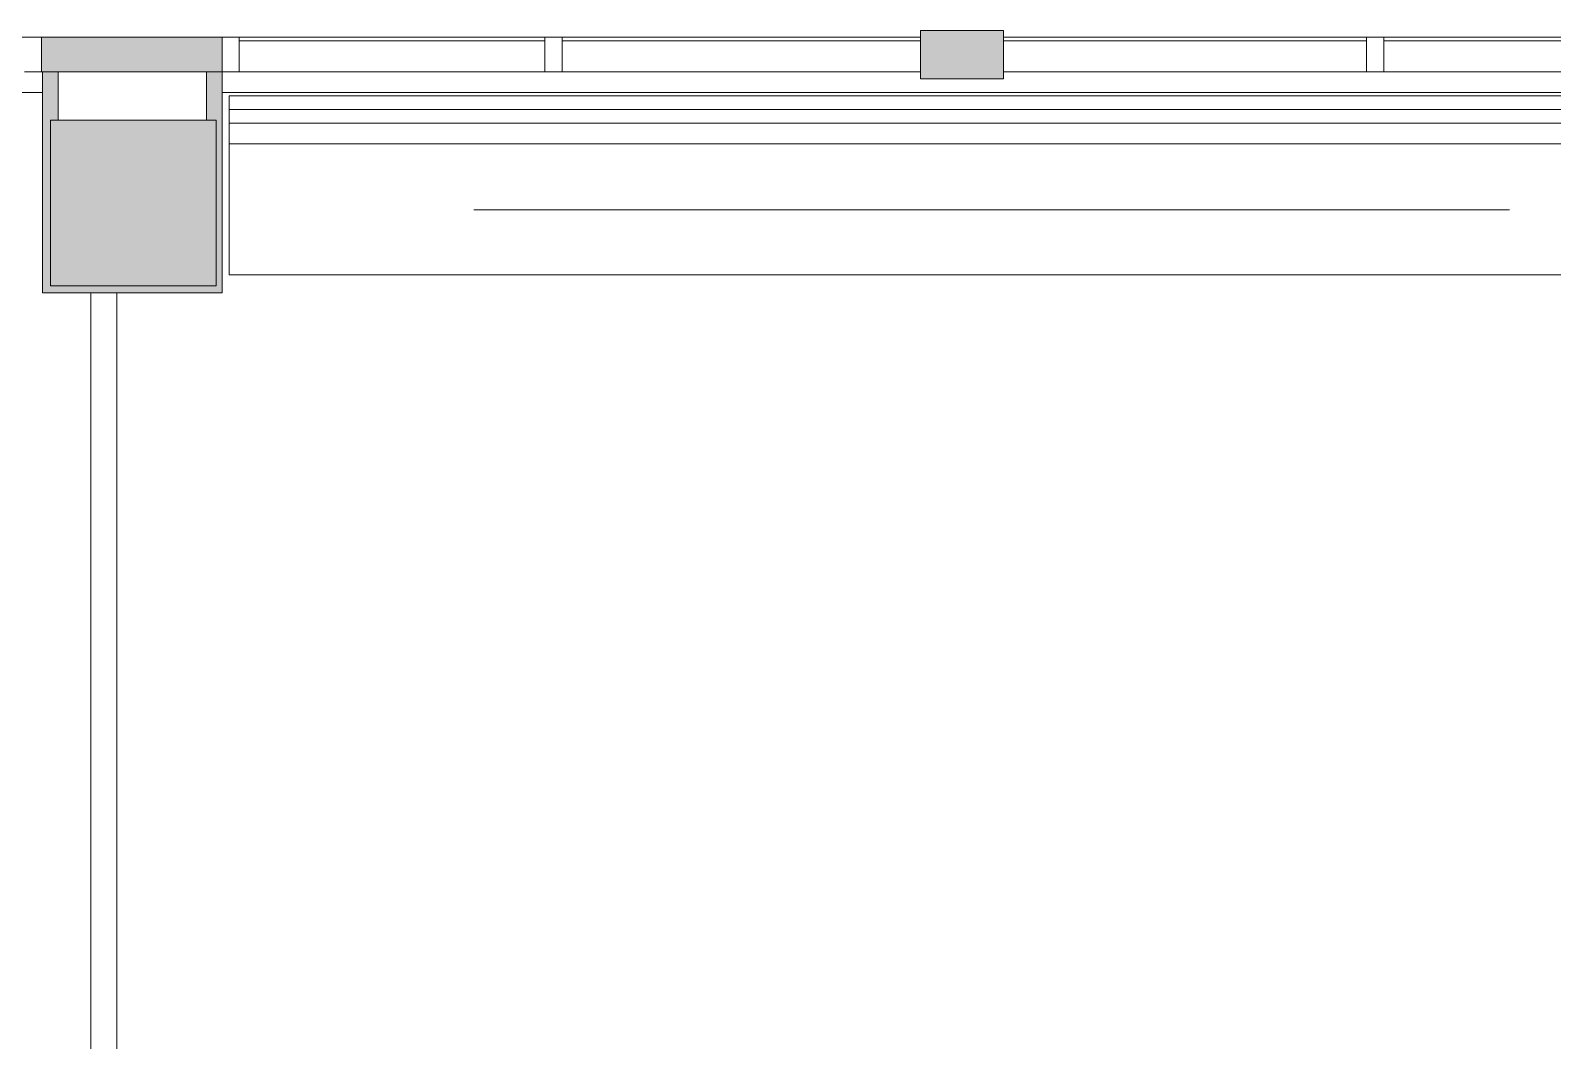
# Model space of a CAD drawing. Header units: inches. Extents: x 41 to 2820, y 110 to 1753.
# Drawn here: x 2228.9 to 2449.3, y 1606.8 to 1753.1 of the extents above; entities that cross this region are included whole.
import ezdxf

# ---------------------------------------------------------------- set-up
doc = ezdxf.new("R2010")
doc.units = ezdxf.units.IN
doc.header["$MEASUREMENT"] = 0
for name, color, linetype, lineweight in [('820 1st St NE_04_Clean_dwg', 8, 'Continuous', 9), ('A-DETL', 90, 'Continuous', 9), ('I-WALL', 2, 'Continuous', 13), ('IRF-WALL-FULL-HT', 7, 'Continuous', 9), ('IRF-WALL-FULL-HT-HATCH', 7, 'Continuous', 9), ('IRF-WINDOW', 7, 'Continuous', 9), ('Q-CASE', 31, 'Continuous', 9), ('S-COLS', 52, 'Continuous', 13)]:
    doc.layers.add(name, color=color, linetype=linetype, lineweight=lineweight)

# ---------------------------------------------------------------- blocks, each defined once
blk = doc.blocks.new('Banquette1 - Banquette-2500162-New Construction - Partition Plan')
at = {"layer": 'Q-CASE', "lineweight": 13}
for p, q in [((428.04, 2311.26), (430.04, 2311.26)), ((428.04, 2098.26), (428.04, 2311.26)), ((430.04, 2311.26), (432.04, 2311.26)), ((430.04, 2098.26), (430.04, 2311.26)), ((432.04, 2311.26), (434.99, 2311.26)), ((432.04, 2098.26), (432.04, 2311.26)), ((434.99, 2311.26), (453.99, 2311.26)), ((434.99, 2098.26), (434.99, 2311.26)), ((453.99, 2098.26), (453.99, 2311.26)), ((430.04, 2098.26), (428.04, 2098.26)), ((432.04, 2098.26), (430.04, 2098.26)), ((434.99, 2098.26), (432.04, 2098.26)), ((453.99, 2098.26), (434.99, 2098.26))]:
    blk.add_line(p, q, dxfattribs=at)
blk = doc.blocks.new('Concrete-Square-Column - 24 x 24-2599265-New Construction - Partition Plan')
at = {"layer": 'S-COLS', "lineweight": 9}
blk.add_hatch(color=55, dxfattribs=at).paths.add_polyline_path([(12, -12), (12, 12), (-12, 12), (-12, -12)], flags=0)
at = {"layer": 'S-COLS', "color": 250, "lineweight": 20}
for p, q in [((12, 12), (-12, 12)), ((-12, 12), (-12, -12)), ((12, -12), (12, 12)), ((-12, -12), (12, -12))]:
    blk.add_line(p, q, dxfattribs=at)
blk = doc.blocks.new('820 1st St NE_04_Clean_dwg-2391440-New Construction - Partition Plan')
at = {"layer": 'IRF-WALL-FULL-HT-HATCH'}
for points in [[(970.43, 1746.07), (970.43, 1753.07), (958.43, 1753.07), (958.43, 1746.07), (970.22, 1746.07)], [(857.27, 1747.07), (857.27, 1752.07), (831.15, 1752.07), (831.15, 1747.07), (856.41, 1747.07)], [(838.29, 1715.07), (857.27, 1715.07), (857.27, 1747.07), (855.02, 1747.07), (855.02, 1740.07), (856.41, 1740.07), (856.41, 1716.07), (832.41, 1716.07), (832.41, 1740.07), (833.52, 1740.07), (833.52, 1747.07), (831.27, 1747.07), (831.27, 1715.07), (833.52, 1715.07)]]:
    blk.add_hatch(color=256, dxfattribs=at).paths.add_polyline_path(points, flags=0)
at = {"layer": 'IRF-WALL-FULL-HT'}
for p, q in [((833.52, 1740.07), (833.52, 1747.07)), ((855.02, 1747.07), (855.02, 1740.07))]:
    blk.add_line(p, q, dxfattribs=at)
at = {"layer": 'IRF-WALL-FULL-HT', "flags": 128}
blk.add_lwpolyline([(970.43, 1753.07), (958.43, 1753.07), (958.43, 1746.07), (970.43, 1746.07)], close=True, dxfattribs=at)
for points in [[(842.04, 1715.07), (857.27, 1715.07), (857.27, 1752.07), (831.15, 1752.07), (831.15, 1747.07), (831.27, 1747.07), (833.52, 1747.07), (857.27, 1747.07)], [(831.27, 1747.07), (831.27, 1715.07), (838.29, 1715.07)]]:
    blk.add_lwpolyline(points, dxfattribs=at)
at = {"layer": 'IRF-WINDOW'}
for p, q in [((859.77, 1751.57), (904.02, 1751.57)), ((906.52, 1751.57), (958.43, 1751.57)), ((970.43, 1752.07), (1023.02, 1752.07)), ((970.43, 1751.57), (1023.02, 1751.57)), ((1025.52, 1751.57), (1070.89, 1751.57)), ((906.52, 1747.07), (958.43, 1747.07)), ((970.43, 1747.07), (1023.02, 1747.07)), ((617.27, 1744.07), (831.27, 1744.07)), ((857.27, 1744.07), (1070.89, 1744.07))]:
    blk.add_line(p, q, dxfattribs=at)
at = {"layer": 'IRF-WINDOW', "flags": 128}
for points in [[(828.65, 1747.07), (831.15, 1747.07), (831.15, 1752.07), (828.65, 1752.07), (779.4, 1752.07), (776.9, 1752.07), (776.9, 1747.07), (779.4, 1747.07), (779.4, 1752.07)], [(859.77, 1752.07), (857.27, 1752.07), (857.27, 1747.07), (859.77, 1747.07), (859.77, 1752.07), (904.02, 1752.07), (906.52, 1752.07), (958.43, 1752.07)], [(859.77, 1747.07), (904.02, 1747.07), (904.02, 1752.07)], [(904.02, 1747.07), (906.52, 1747.07), (906.52, 1752.07)], [(1070.89, 1747.07), (1073.39, 1747.07), (1073.39, 1752.07), (1070.89, 1752.07), (1025.52, 1752.07), (1023.02, 1752.07), (1023.02, 1747.07), (1025.52, 1747.07), (1025.52, 1752.07)], [(1025.52, 1747.07), (1070.89, 1747.07), (1070.89, 1752.07)]]:
    blk.add_lwpolyline(points, dxfattribs=at)

msp = doc.modelspace()

# ---------------------------------------------------------------- linework, layer by layer
at = {"layer": 'A-DETL', "lineweight": 13}
msp.add_line((2293.09, 1727.11), (2443.09, 1727.11), dxfattribs=at)
at = {"layer": 'I-WALL', "color": 250, "lineweight": 20}
for p, q in [((2237.62, 1715.07), (2237.62, 1502.07)), ((2241.37, 1715.07), (2237.62, 1715.07)), ((2241.37, 1502.07), (2241.37, 1715.07))]:
    msp.add_line(p, q, dxfattribs=at)

# ---------------------------------------------------------------- block references
at = {"layer": '820 1st St NE_04_Clean_dwg', "color": 7}
msp.add_blockref('820 1st St NE_04_Clean_dwg-2391440-New Construction - Partition Plan', (1399.34, 0), dxfattribs=at)
at = {"layer": 'Q-CASE', "lineweight": 13, "rotation": 269.9999999999999}
msp.add_blockref('Banquette1 - Banquette-2500162-New Construction - Partition Plan', (159.38, 2171.66), dxfattribs=at)
at = {"layer": 'S-COLS', "lineweight": 9}
msp.add_blockref('Concrete-Square-Column - 24 x 24-2599265-New Construction - Partition Plan', (2243.75, 1728.07), dxfattribs=at)

doc.saveas('drawing.dxf')
